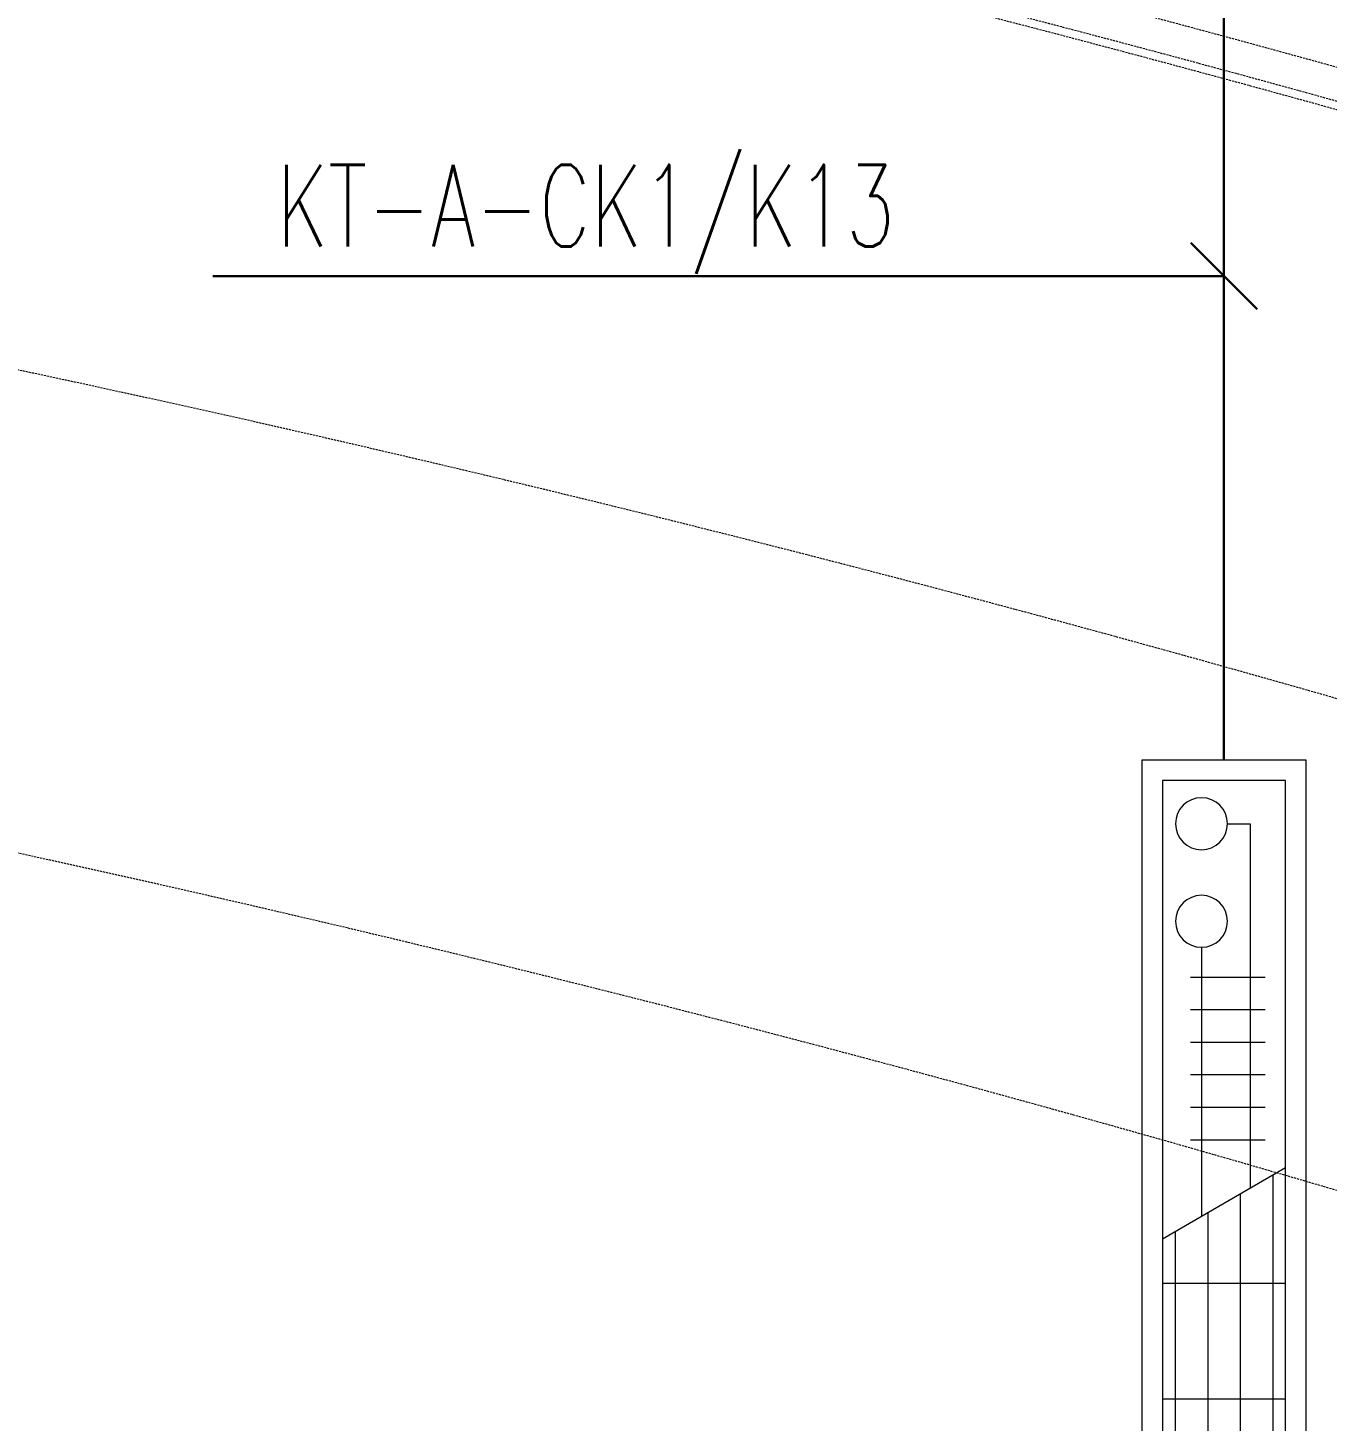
# Model space of a CAD drawing. Extents: x -1457 to 23780, y -2071 to 4205.
# Drawn here: x 4586 to 4744.9, y 1883.8 to 2054 of the extents above; entities that cross this region are included whole.
import ezdxf

# ---------------------------------------------------------------- set-up
doc = ezdxf.new("R2010")
doc.units = 0
doc.header["$MEASUREMENT"] = 0
doc.linetypes.add('HIDDEN', pattern=[0.375, 0.25, -0.125])
doc.layers.get('0').update_dxf_attribs({"color": 9, "lineweight": 9})
for name, color, linetype, lineweight in [('E-KABLO', 7, 'Continuous', 30), ('E-YAZI', 7, 'Continuous', 30), ('M-TEFRIS2-015', 129, 'Continuous', 9), ('T-KONVEKTOR', 220, 'Continuous', 9)]:
    doc.layers.add(name, color=color, linetype=linetype, lineweight=lineweight)
doc.styles.add('E-YAZI', font='txttw.shx')

# ---------------------------------------------------------------- blocks, each defined once
blk = doc.blocks.new('A$C4B7F52E3')
for p, q in [((250, 89.48), (0, 89.47)), ((250, 89.47), (0, 89.48)), ((250, 69.47), (250, 89.47)), ((0, 69.47), (250, 69.47))]:
    blk.add_line(p, q)
at = {"color": 252, "linetype": 'Continuous'}
for p, q in [((171.92, 71.94), (171.92, 86.98)), ((186.04, 71.94), (186.04, 86.98))]:
    blk.add_line(p, q, dxfattribs=at)
at = {"color": 252}
for p, q in [((191.48, 71.95), (200.19, 86.99)), ((199.29, 85.44), (2.49, 85.42)), ((203.55, 84.5), (203.55, 75.36)), ((207.52, 84.5), (207.52, 75.36)), ((211.5, 84.5), (211.5, 75.36)), ((215.48, 84.5), (215.48, 75.36)), ((219.45, 84.5), (219.45, 75.36)), ((223.43, 84.5), (223.43, 75.36)), ((242.21, 82.69), (197.7, 82.69)), ((242.21, 79.91), (242.21, 82.69)), ((196.99, 81.46), (2.49, 81.45)), ((194.68, 77.48), (2.49, 77.47)), ((227.1, 76.72), (194.25, 76.73)), ((192.38, 73.51), (2.49, 73.49))]:
    blk.add_line(p, q, dxfattribs=at)
blk.add_lwpolyline([(247.51, 86.99), (247.51, 71.95), (2.49, 71.95), (2.49, 86.99)], close=True)
for centre in [(230.28, 76.72), (242.21, 76.72)]:
    blk.add_circle(centre, 3.18, dxfattribs=at)

msp = doc.modelspace()

# ---------------------------------------------------------------- linework, layer by layer
at = {"layer": 'E-KABLO', "color": 6}
msp.add_line((4732.25, 1964.56), (4732.25, 2292.69), dxfattribs=at)
at = {"layer": 'E-YAZI'}
for p, q in [((4728.21, 2027.75), (4736.29, 2019.67)), ((4608.62, 2023.71), (4732.25, 2023.71))]:
    msp.add_line(p, q, dxfattribs=at)
at = {"layer": 'M-TEFRIS2-015', "linetype": 'HIDDEN', "lineweight": 0}
for points in [[(4762.5, 2101.73, 0.022939), (4537.5, 2153.27), (4537.5, 2230), (4537.5, 2230), (4537.5, 2253), (4527.5, 2253), (4527.5, 2240), (4527.5, 2240), (4527.5, 2230), (4527.5, 2230), (4527.5, 2155.06, 0.024009), (4287.87, 2185.72), (4283.12, 2125.91, -0.05155), (4780.05, 2034.32, -0.05155)], [(4762.5, 2100.69, 0.02305), (4536.5, 2152.43), (4536.5, 2230), (4536.5, 2252), (4528.5, 2252), (4528.5, 2240), (4528.5, 2230), (4528.5, 2153.87, 0.024028), (4288.79, 2184.65), (4284.2, 2126.83, -0.051333), (4779.25, 2035.6, -0.051333)], [(4762.5, 2096.54, 0.047625), (4292.46, 2180.34), (4288.5, 2130.49, -0.050892), (4780.05, 2039.53, -0.049178)], [(4277.64, 2056.86, -0.053744), (4780.58, 1961.88, -0.051764)]]:
    msp.add_lwpolyline(points, format="xyb", dxfattribs=at)
msp.add_arc((4088.57, -323.37), 2330, 72.7227, 85.45844, dxfattribs=at)

# ---------------------------------------------------------------- block references
at = {"layer": 'T-KONVEKTOR', "xscale": -1, "rotation": 270}
msp.add_blockref('A$C4B7F52E3', (4652.78, 1714.56), dxfattribs=at)

# ---------------------------------------------------------------- texts
at = {"layer": 'E-KABLO', "color": 3, "linetype": 'Continuous', "style": 'E-YAZI', "width": 0.7}
msp.add_text('KT-A-CK1/K13', height=10, dxfattribs=at).set_placement((4616.41, 2027.3))

doc.saveas('drawing.dxf')
